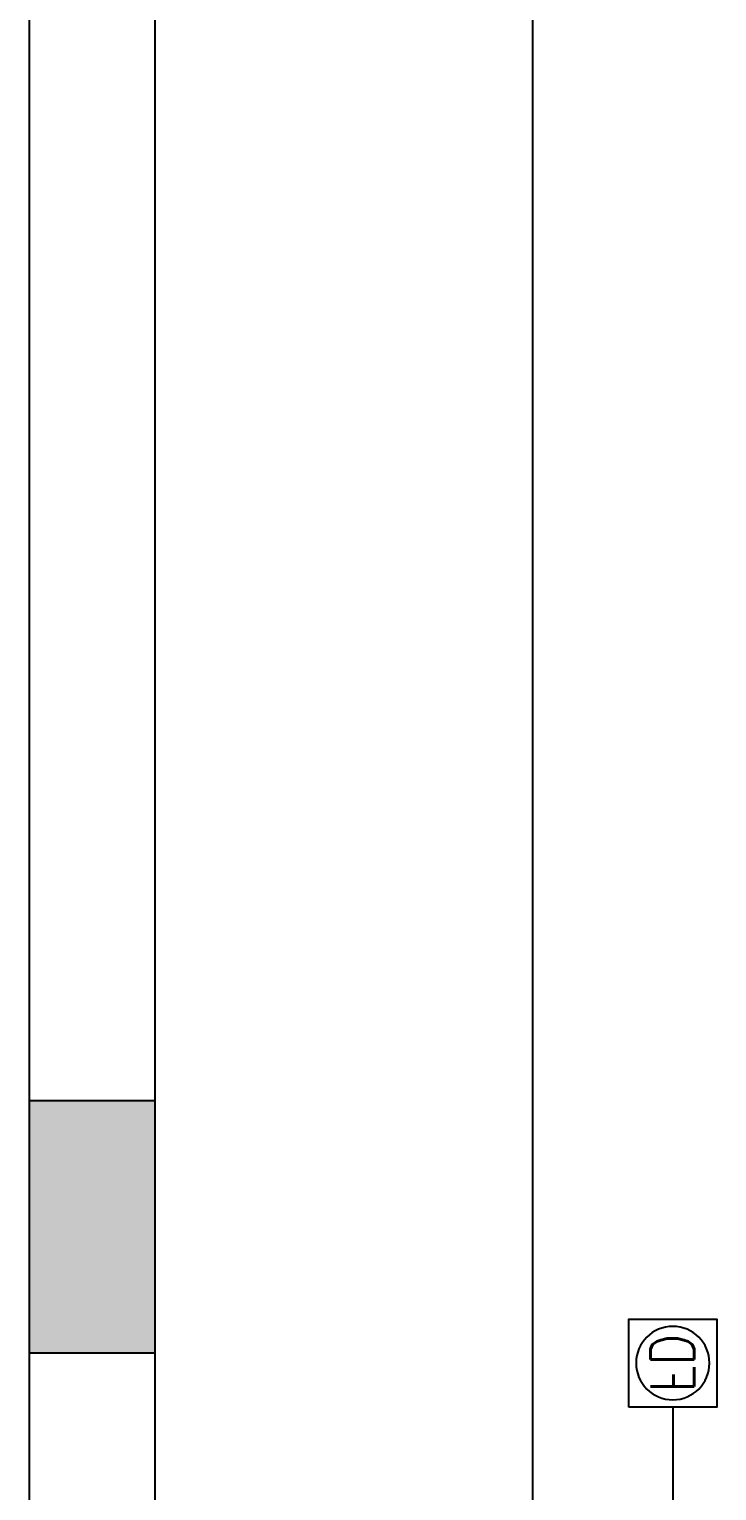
# Model space of a CAD drawing. Header units: metres. Extents: x -658 to -58, y -713 to -118.
# Drawn here: x -339.048 to -337.956, y -137.99 to -135.67 of the extents above; entities that cross this region are included whole.
import ezdxf

# ---------------------------------------------------------------- set-up
doc = ezdxf.new("R2010")
doc.units = ezdxf.units.M
doc.header["$LTSCALE"] = 100
for name, color, linetype in [('DRAIN-LW', 2, 'Continuous'), ('P-SANR-FDRN', 3, 'Continuous'), ('plan', 8, 'Continuous')]:
    doc.layers.add(name, color=color, linetype=linetype)
doc.layers.add('DRAINAGE  TEXT', color=3, linetype='Continuous', lineweight=25)
doc.styles.add('TIMES', font='simplex.shx', dxfattribs={"width": 0.8, "height": 0.4})

# ---------------------------------------------------------------- blocks, each defined once
blk = doc.blocks.new('GREGEF')
h = blk.add_hatch(color=256)
h.dxf.hatch_style = 1
h.paths.add_polyline_path([(-229.8048, -137.7712), (-229.8048, -137.3712), (-230.0048, -137.3712), (-230.0048, -137.7712)])
blk.add_lwpolyline([(-229.8048, -137.7712), (-229.8048, -137.3712), (-230.0048, -137.3712), (-230.0048, -137.7712)], close=True)
blk = doc.blocks.new('A$Cc2be8e3e')
at = {"layer": 'plan'}
for p, q in [((-41.8028, 21.3095), (-41.8028, 1.3095)), ((-41.6028, 1.5095), (-41.6028, 19.1095)), ((-41.0028, 8.5095), (-41.0028, 14.5095))]:
    blk.add_line(p, q, dxfattribs=at)
blk.add_blockref('GREGEF', (188.202, 148.4607), dxfattribs=at)
blk = doc.blocks.new('FD-1')
at = {"layer": 'P-SANR-FDRN', "color": 3}
blk.add_lwpolyline([(-75, -75), (75, -75), (75, 75), (-75, 75)], close=True, dxfattribs=at)
blk.add_circle((0, 0), 62.5, dxfattribs=at)
at = {"layer": 'DRAINAGE  TEXT', "color": 1, "insert": (49.5, -0.6), "char_height": 74.65, "width": 0.635, "attachment_point": 6, "style": 'TIMES'}
blk.add_mtext('{\\Fsimplex|c0;FD}', dxfattribs=at)

msp = doc.modelspace()

# ---------------------------------------------------------------- linework, layer by layer
at = {"layer": 'DRAIN-LW'}
msp.add_line((-338.0262, -137.8575), (-338.0262, -146.2728), dxfattribs=at)

# ---------------------------------------------------------------- block references
at = {"layer": 'P-SANR-FDRN', "color": 3, "xscale": -0.0009323437603825, "yscale": 0.0009323437603825, "zscale": 0.0009323437603825, "rotation": 270}
msp.add_blockref('FD-1', (-338.0262, -137.7876), dxfattribs=at)
at = {"layer": 'plan'}
msp.add_blockref('A$Cc2be8e3e', (-297.2456, -148.4607), dxfattribs=at)

doc.saveas('drawing.dxf')
